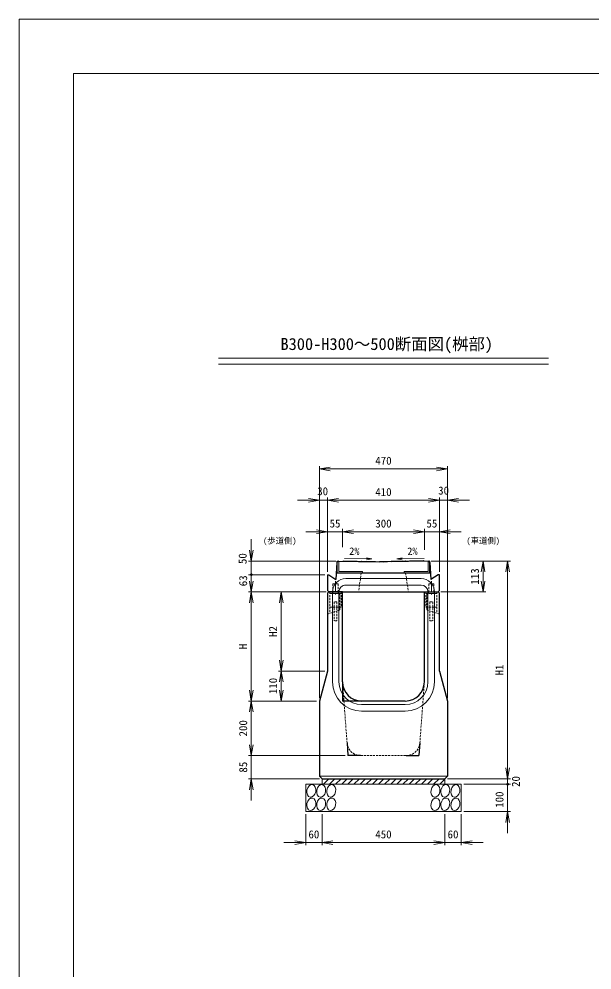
# Model space of a CAD drawing. Units: millimetres at full size, sheet at 1:20. Extents: x 0 to 8400, y 0 to 5940.
# Drawn here: x 0 to 2100, y 2454 to 5940 of the extents above; entities that cross this region are included whole.
import ezdxf
from ezdxf.enums import TextEntityAlignment as Align

# ---------------------------------------------------------------- set-up
doc = ezdxf.new("R2010")
doc.units = ezdxf.units.MM
doc.header["$LTSCALE"] = 20
doc.linetypes.add('USER1', pattern=[0.5625, 0.375, -0.1875])
doc.linetypes.add('USER2', pattern=[3, 1.875, -0.375, 0.375, -0.375])
for name, color, linetype, lineweight in [('1', 7, 'Continuous', 9), ('_0-0_0', 2, 'Continuous', 25), ('ACC(細線）', 4, 'USER1', 13), ('CEN(細線）', 5, 'USER2', 13), ('CON2(細線）', 6, 'Continuous', 13), ('CON（太線）', 1, 'Continuous', 25), ('Defpoints_3', 7, 'Continuous', 25), ('DIM（細線）', 9, 'Continuous', 13), ('寸法線', 7, 'Continuous', 9), ('構造物-寸法', 7, 'Continuous', 9)]:
    doc.layers.add(name, color=color, linetype=linetype, lineweight=lineweight)
doc.styles.add('ＭＳ ゴシック', font='')
doc.styles.get('ＭＳ ゴシック').set_extended_font_data('MS Gothic')

# ---------------------------------------------------------------- blocks, each defined once
blk = doc.blocks.new('open_arrow')
at = {"color": 0, "linetype": 'Continuous', "lineweight": -2}
blk.add_lwpolyline([(7.5, 1.25), (0, 0), (7.5, -1.25)], dxfattribs=at)
blk = doc.blocks.new('filled_dot')
at = {"color": 0, "linetype": 'Continuous', "lineweight": -2, "const_width": 1.25}
blk.add_lwpolyline([(-0.625, 0, 1), (0.625, 0, 1)], format="xyb", close=True, dxfattribs=at)

msp = doc.modelspace()

# ---------------------------------------------------------------- linework, layer by layer
at = {"layer": '1'}
for p, q in [((731.08, 4696.86), (1940.38, 4696.86)), ((731.08, 4674.59), (1940.38, 4674.59))]:
    msp.add_line(p, q, dxfattribs=at)
at = {"layer": '_0-0_0'}
for p, q in [((1165.73, 3952.54), (1171.73, 3952.54)), ((1165.73, 3908.54), (1165.73, 3952.54)), ((1165.73, 3952.54), (1320.73, 3949.58)), ((1350.73, 3949.58), (1320.73, 3949.58)), ((1505.73, 3952.54), (1350.73, 3949.58)), ((1505.73, 3908.54), (1505.73, 3952.54)), ((1505.73, 3908.54), (1165.73, 3908.54))]:
    msp.add_line(p, q, dxfattribs=at)
at = {"layer": 'ACC(細線）'}
for p, q in [((1180.73, 3839.58), (1139.73, 3839.58)), ((1180.73, 3839.58), (1139.73, 3839.58)), ((1180.73, 3839.58), (1139.73, 3839.58)), ((1139.73, 3839.58), (1139.73, 3783.58)), ((1150.23, 3839.58), (1150.23, 3833.58)), ((1150.73, 3869.58), (1150.73, 3839.58)), ((1150.73, 3869.58), (1169.73, 3869.58)), ((1169.73, 3869.58), (1169.73, 3839.58)), ((1170.23, 3839.58), (1170.23, 3833.58)), ((1180.73, 3839.58), (1180.73, 3783.58)), ((1490.73, 3839.58), (1490.73, 3783.58)), ((1490.73, 3839.58), (1531.73, 3839.58)), ((1501.23, 3839.58), (1501.23, 3833.58)), ((1501.73, 3869.58), (1501.73, 3839.58)), ((1501.73, 3869.58), (1520.73, 3869.58)), ((1520.73, 3869.58), (1520.73, 3839.58)), ((1521.23, 3839.58), (1521.23, 3833.58)), ((1531.73, 3839.58), (1531.73, 3783.58)), ((1180.73, 3833.58), (1139.73, 3833.58)), ((1165.23, 3803.58), (1155.23, 3803.58)), ((1155.23, 3803.58), (1155.23, 3733.58)), ((1165.23, 3803.58), (1165.23, 3733.58)), ((1176.23, 3833.58), (1176.23, 3783.58)), ((1490.73, 3833.58), (1531.73, 3833.58)), ((1495.23, 3833.58), (1495.23, 3783.58)), ((1506.23, 3803.58), (1506.23, 3733.58)), ((1506.23, 3803.58), (1516.23, 3803.58)), ((1516.23, 3803.58), (1516.23, 3733.58)), ((1130.73, 3758.58), (1174.17, 3772.9)), ((1180.73, 3783.58), (1139.73, 3783.58)), ((1139.73, 3783.58), (1139.73, 3761.55)), ((1176.23, 3775.75), (1176.23, 3783.58)), ((1490.73, 3783.58), (1531.73, 3783.58)), ((1495.23, 3775.75), (1495.23, 3783.58)), ((1540.73, 3758.58), (1497.29, 3772.9)), ((1531.73, 3783.58), (1531.73, 3761.55)), ((1165.23, 3733.58), (1155.23, 3733.58)), ((1506.23, 3733.58), (1516.23, 3733.58))]:
    msp.add_line(p, q, dxfattribs=at)
for centre, start, end in [((1173.23, 3775.75), 288.24585, 0), ((1498.23, 3775.75), 180, 251.75415)]:
    msp.add_arc(centre, 3, start, end, dxfattribs=at)
at = {"layer": 'CEN(細線）'}
for p, q in [((1160.23, 3879.58), (1160.23, 3829.58)), ((1511.23, 3879.58), (1511.23, 3829.58))]:
    msp.add_line(p, q, dxfattribs=at)
at = {"layer": 'CON2(細線）'}
for p, q in [((1188.73, 3953.95), (1186.73, 3952.49)), ((1188.73, 3953.95), (1239.73, 3952.95)), ((1239.73, 3952.95), (1241.73, 3951.41)), ((1255.73, 3952.64), (1253.73, 3951.18)), ((1255.73, 3952.64), (1306.73, 3951.65)), ((1306.73, 3951.65), (1308.73, 3950.11)), ((1364.73, 3952.15), (1362.73, 3950.11)), ((1415.72, 3953.14), (1364.72, 3952.15)), ((1415.73, 3953.14), (1417.73, 3951.18)), ((1431.73, 3953.45), (1429.73, 3951.41)), ((1482.73, 3954.45), (1431.72, 3953.45)), ((1482.73, 3954.45), (1484.73, 3952.49)), ((1197.73, 3888.58), (1473.73, 3888.58)), ((1148.73, 3839.58), (1148.73, 3509.58)), ((1172.73, 3839.58), (1172.73, 3509.58)), ((1197.73, 3864.58), (1473.73, 3864.58)), ((1498.73, 3839.58), (1498.73, 3509.58)), ((1522.73, 3839.58), (1522.73, 3509.58)), ((1255.73, 3426.58), (1415.73, 3426.58)), ((1255.73, 3402.58), (1415.73, 3402.58)), ((1100.73, 3164.58), (1570.73, 3164.58))]:
    msp.add_line(p, q, dxfattribs=at)
at = {"layer": 'CON2(細線）', "linetype": 'USER1'}
for p, q in [((1254.38, 3908.54), (1244.38, 3839.58)), ((1417.08, 3908.54), (1427.08, 3839.58)), ((1202.3, 3285.89), (1185.73, 3509.58)), ((1469.16, 3285.89), (1485.73, 3509.58)), ((1252.16, 3239.58), (1419.29, 3239.58))]:
    msp.add_line(p, q, dxfattribs=at)
at = {"layer": 'CON2(細線）'}
for centre, radius, start, end in [((1197.73, 3839.58), 49, 90, 180.00009), ((1473.73, 3839.58), 49, 0, 90), ((1197.73, 3839.58), 25, 90, 180.00009), ((1473.73, 3839.58), 25, 0, 90), ((1255.73, 3509.58), 107, 180, 270), ((1255.73, 3509.58), 83, 180, 270), ((1415.73, 3509.58), 83, 270, 0), ((1415.73, 3509.58), 107, 270, 0)]:
    msp.add_arc(centre, radius, start, end, dxfattribs=at)
at = {"layer": 'CON2(細線）', "linetype": 'USER1'}
for centre, start, end in [((1252.16, 3289.58), 184.23639, 270), ((1419.29, 3289.58), 270, 355.76361)]:
    msp.add_arc(centre, 50, start, end, dxfattribs=at)
at = {"layer": 'CON（太線）'}
for p, q in [((1165.44, 3947.81), (1161.78, 3884.56)), ((1170.73, 3952.8), (1165.44, 3947.81)), ((1170.73, 3952.8), (1335.73, 3949.58)), ((1500.73, 3952.8), (1335.73, 3949.58)), ((1500.73, 3952.8), (1506.02, 3947.81)), ((1506.02, 3947.81), (1509.67, 3884.56)), ((1130.73, 3902.8), (1130.73, 3844.58)), ((1130.73, 3902.8), (1135.73, 3902.8)), ((1135.73, 3902.8), (1161.78, 3884.56)), ((1535.73, 3902.8), (1509.67, 3884.56)), ((1540.73, 3902.8), (1535.73, 3902.8)), ((1540.73, 3844.58), (1540.73, 3902.8)), ((1130.73, 3844.58), (1135.73, 3839.58)), ((1130.73, 3834.58), (1135.73, 3839.58)), ((1135.73, 3839.58), (1535.73, 3839.58)), ((1185.73, 3839.58), (1135.73, 3839.58)), ((1185.73, 3839.58), (1135.73, 3839.58)), ((1185.73, 3509.58), (1185.73, 3839.58)), ((1185.73, 3609.58), (1185.73, 3839.58)), ((1485.73, 3509.58), (1485.73, 3839.58)), ((1485.73, 3839.58), (1535.73, 3839.58)), ((1485.73, 3839.58), (1535.73, 3839.58)), ((1535.73, 3839.58), (1540.73, 3844.58)), ((1535.73, 3839.58), (1540.73, 3834.58)), ((1130.73, 3834.58), (1130.73, 3549.58)), ((1540.73, 3549.58), (1540.73, 3834.58)), ((1130.73, 3549.58), (1100.73, 3439.58)), ((1540.73, 3549.58), (1570.73, 3439.58)), ((1100.73, 3439.58), (1100.73, 3164.58)), ((1415.73, 3439.58), (1255.73, 3439.58)), ((1570.73, 3439.58), (1570.73, 3164.58)), ((1110.73, 3154.58), (1100.73, 3164.58)), ((1110.73, 3154.58), (1560.73, 3154.58)), ((1560.73, 3154.58), (1570.73, 3164.58))]:
    msp.add_line(p, q, dxfattribs=at)
for centre, start, end in [((1255.73, 3509.58), 180, 270), ((1415.73, 3509.58), 270, 0)]:
    msp.add_arc(centre, 70, start, end, dxfattribs=at)
at = {"layer": 'Defpoints_3'}
for p, q in [((1185.73, 3509.58), (1185.73, 3439.58)), ((1255.73, 3439.58), (1185.73, 3439.58)), ((1202.3, 3285.89), (1205.73, 3239.58)), ((1469.16, 3285.89), (1465.73, 3239.58)), ((1252.16, 3239.58), (1205.73, 3239.58)), ((1419.29, 3239.58), (1465.73, 3239.58))]:
    msp.add_line(p, q, dxfattribs=at)
at = {"layer": 'DIM（細線）'}
for p, q in [((1293.24, 3960.44), (1193.25, 3962.35)), ((1293.24, 3960.44), (1193.25, 3962.35)), ((1293.24, 3960.44), (1273.18, 3957.49)), ((1293.24, 3960.44), (1273.18, 3957.49)), ((1273.3, 3964.16), (1293.24, 3960.44)), ((1273.3, 3964.16), (1293.24, 3960.44)), ((1404.62, 3964.28), (1384.69, 3960.57)), ((1404.62, 3964.28), (1384.69, 3960.57)), ((1384.69, 3960.57), (1484.67, 3962.48)), ((1384.69, 3960.57), (1484.67, 3962.48)), ((1384.69, 3960.57), (1404.75, 3957.62)), ((1384.69, 3960.57), (1404.75, 3957.62))]:
    msp.add_line(p, q, dxfattribs=at)
at = {"layer": '寸法線'}
for p, q in [((1130.73, 3960.08), (1130.73, 4185.86)), ((1540.73, 3960.08), (1540.73, 4185.86)), ((1540.73, 3912.8), (1540.73, 4185.86)), ((1570.73, 3449.58), (1570.73, 4185.86)), ((1130.73, 4175.86), (1540.73, 4175.86)), ((1650.73, 4175.86), (1460.73, 4175.86)), ((1050.73, 4060.43), (1265.73, 4060.43)), ((1130.73, 3912.8), (1130.73, 4070.43)), ((1185.73, 4003.4), (1185.73, 4070.43)), ((1185.73, 4003.4), (1185.73, 4070.43)), ((1185.73, 4060.43), (1485.73, 4060.43)), ((1620.73, 4060.43), (1405.73, 4060.43)), ((1485.73, 3994.53), (1485.73, 4070.43)), ((1485.73, 3994.53), (1485.73, 4070.43)), ((1540.73, 3912.8), (1540.73, 4070.43)), ((1510.73, 3952.8), (1710.85, 3952.8)), ((1510.73, 3952.8), (1800.96, 3952.8)), ((1700.85, 3952.8), (1700.85, 3839.58)), ((1790.96, 3154.58), (1790.96, 3952.8)), ((1545.73, 3839.58), (1710.85, 3839.58)), ((1570.73, 3154.58), (1800.96, 3154.58))]:
    msp.add_line(p, q, dxfattribs=at)
at = {"layer": '構造物-寸法'}
for p, q in [((1100.73, 3912.8), (1100.73, 4300.78)), ((1100.73, 4290.78), (1570.73, 4290.78)), ((1570.73, 3912.8), (1570.73, 4300.78)), ((1100.73, 3449.58), (1100.73, 4185.86)), ((1130.73, 3912.8), (1130.73, 4185.86)), ((1020.73, 4175.86), (1210.73, 4175.86)), ((851.46, 3902.8), (851.46, 4032.8)), ((1160.73, 3952.8), (841.46, 3952.8)), ((1165.73, 3908.54), (1165.73, 3948.08)), ((1171.73, 3914.54), (1171.73, 3952.43)), ((1499.73, 3914.54), (1499.73, 3952.43)), ((1505.73, 3908.54), (1505.73, 3952.54)), ((1165.73, 3908.54), (1259.23, 3908.54)), ((1171.73, 3914.54), (1259.23, 3914.54)), ((1259.23, 3908.54), (1259.23, 3914.54)), ((1412.23, 3908.54), (1412.23, 3914.54)), ((1412.23, 3914.54), (1499.73, 3914.54)), ((1412.23, 3908.54), (1505.73, 3908.54)), ((1120.73, 3902.8), (841.46, 3902.8)), ((1120.73, 3902.8), (841.46, 3902.8)), ((851.46, 3839.58), (851.46, 3902.8)), ((1125.73, 3839.58), (841.46, 3839.58)), ((1125.73, 3839.58), (841.46, 3839.58)), ((851.46, 3839.58), (851.46, 3439.58)), ((1125.73, 3839.58), (950.99, 3839.58)), ((960.99, 3839.58), (960.99, 3549.58)), ((1120.73, 3549.58), (950.99, 3549.58)), ((1120.73, 3549.58), (950.99, 3549.58)), ((960.99, 3549.58), (960.99, 3439.58)), ((1090.73, 3439.58), (841.46, 3439.58)), ((1090.73, 3439.58), (841.46, 3439.58)), ((851.46, 3439.58), (851.46, 3239.58)), ((1090.73, 3439.58), (950.99, 3439.58)), ((851.46, 3074.58), (851.46, 3319.58)), ((1195.73, 3239.58), (841.46, 3239.58)), ((1090.73, 3239.58), (841.46, 3239.58)), ((1790.96, 3234.58), (1790.96, 3054.58)), ((1100.73, 3154.58), (841.46, 3154.58)), ((1110.73, 3154.58), (1110.73, 3134.58)), ((1110.73, 3152.29), (1113.01, 3154.58)), ((1115.46, 3134.58), (1135.46, 3154.58)), ((1137.91, 3134.58), (1157.91, 3154.58)), ((1160.36, 3134.58), (1180.36, 3154.58)), ((1182.81, 3134.58), (1202.81, 3154.58)), ((1205.26, 3134.58), (1225.26, 3154.58)), ((1227.72, 3134.58), (1247.72, 3154.58)), ((1251.68, 3136.1), (1270.17, 3154.58)), ((1272.62, 3134.58), (1292.62, 3154.58)), ((1295.07, 3134.58), (1315.07, 3154.58)), ((1317.52, 3134.58), (1337.52, 3154.58)), ((1339.97, 3134.58), (1359.97, 3154.58)), ((1362.42, 3134.58), (1382.42, 3154.58)), ((1384.87, 3134.58), (1404.87, 3154.58)), ((1407.32, 3134.58), (1427.32, 3154.58)), ((1429.77, 3134.58), (1449.77, 3154.58)), ((1452.22, 3134.58), (1472.22, 3154.58)), ((1474.67, 3134.58), (1494.67, 3154.58)), ((1497.12, 3134.58), (1517.12, 3154.58)), ((1519.57, 3134.58), (1539.57, 3154.58)), ((1542.02, 3134.58), (1560.73, 3153.28)), ((1560.73, 3154.58), (1560.73, 3134.58)), ((1570.73, 3154.58), (1800.96, 3154.58)), ((1110.73, 3134.58), (1050.73, 3134.58)), ((1050.73, 3134.58), (1050.73, 3034.58)), ((1560.73, 3134.58), (1110.73, 3134.58)), ((1250.17, 3134.58), (1251.68, 3136.1)), ((1620.73, 3134.58), (1560.73, 3134.58)), ((1620.73, 3034.58), (1620.73, 3134.58)), ((1630.73, 3134.58), (1800.96, 3134.58)), ((1630.73, 3134.58), (1800.96, 3134.58)), ((1790.96, 3134.58), (1790.96, 2954.58)), ((1050.73, 3034.58), (1110.73, 3034.58)), ((1560.73, 3034.58), (1110.73, 3034.58)), ((1560.73, 3034.58), (1620.73, 3034.58)), ((1630.73, 3034.58), (1800.96, 3034.58)), ((1050.73, 3024.58), (1050.73, 2910.76)), ((1110.73, 3024.58), (1110.73, 2910.76)), ((1110.73, 3024.58), (1110.73, 2910.76)), ((1560.73, 3024.58), (1560.73, 2910.76)), ((1560.73, 3024.58), (1560.73, 2910.76)), ((1620.73, 3024.58), (1620.73, 2910.76)), ((970.73, 2920.76), (1190.73, 2920.76)), ((1110.73, 2920.76), (1560.73, 2920.76)), ((1480.73, 2920.76), (1700.73, 2920.76))]:
    msp.add_line(p, q, dxfattribs=at)
at = {"layer": '構造物-寸法', "color": 2}
msp.add_lwpolyline([(0, 5940), (0, 0), (8400, 0), (8400, 5940)], close=True, dxfattribs=at)
at = {"layer": '構造物-寸法'}
msp.add_lwpolyline([(200, 5740), (200, 200), (8200, 200), (8200, 5740)], close=True, dxfattribs=at)
for centre in [(1071.32, 3110.16), (1107.32, 3110.16), (1144.32, 3110.16), (1526.32, 3110.16), (1562.32, 3110.16), (1599.32, 3110.16), (1071.32, 3061.16), (1107.32, 3061.16), (1144.32, 3061.16), (1526.32, 3061.16), (1562.32, 3061.16), (1599.32, 3061.16)]:
    msp.add_ellipse(centre, major_axis=(-4.13, -22.89), ratio=0.698644, dxfattribs=at)

# ---------------------------------------------------------------- block references
at = {"layer": '寸法線', "xscale": 5.33, "yscale": 5.33}
for p in [(1130.73, 4175.86), (1570.73, 4175.86), (1185.73, 4060.43), (1185.73, 4060.43), (1540.73, 4060.43)]:
    msp.add_blockref('open_arrow', p, dxfattribs=at)
for p, rotation in [((1540.73, 4175.86), 180), ((1540.73, 4175.86), 180), ((1130.73, 4060.43), 180), ((1485.73, 4060.43), 180), ((1485.73, 4060.43), 180), ((1700.85, 3952.8), 270), ((1790.96, 3952.8), 270), ((1700.85, 3839.58), 90), ((1790.96, 3154.58), 90)]:
    msp.add_blockref('open_arrow', p, dxfattribs=dict(at, rotation=rotation))
at = {"layer": '構造物-寸法', "xscale": 5.33, "yscale": 5.33}
for p in [(1100.73, 4290.78), (1130.73, 4175.86), (1110.73, 2920.76), (1110.73, 2920.76), (1620.73, 2920.76)]:
    msp.add_blockref('open_arrow', p, dxfattribs=at)
at = {"layer": '構造物-寸法'}
for name, p, xscale, yscale, rotation in [('open_arrow', (1570.73, 4290.78), 5.33, 5.33, 180), ('open_arrow', (1100.73, 4175.86), 5.33, 5.33, 180), ('open_arrow', (851.46, 3952.8), 5.33, 5.33, 90), ('filled_dot', (851.46, 3902.8), 4, 4, 270), ('filled_dot', (851.46, 3902.8), 4, 4, 90), ('open_arrow', (851.46, 3839.58), 5.33, 5.33, 90), ('open_arrow', (851.46, 3839.58), 5.33, 5.33, 270), ('open_arrow', (960.99, 3839.58), 5.33, 5.33, 270), ('open_arrow', (960.99, 3549.58), 5.33, 5.33, 90), ('open_arrow', (960.99, 3549.58), 5.33, 5.33, 270), ('open_arrow', (851.46, 3439.58), 5.33, 5.33, 90), ('open_arrow', (960.99, 3439.58), 5.33, 5.33, 90), ('open_arrow', (851.46, 3439.58), 5.33, 5.33, 270), ('open_arrow', (851.46, 3239.58), 5.33, 5.33, 90), ('open_arrow', (851.46, 3239.58), 5.33, 5.33, 90), ('open_arrow', (1790.96, 3154.58), 5.33, 5.33, 90), ('open_arrow', (851.46, 3154.58), 5.33, 5.33, 270), ('filled_dot', (1790.96, 3134.58), 4, 4, 270), ('filled_dot', (1790.96, 3134.58), 4, 4, 270), ('open_arrow', (1790.96, 3034.58), 5.33, 5.33, 270), ('open_arrow', (1050.73, 2920.76), 5.33, 5.33, 180), ('open_arrow', (1560.73, 2920.76), 5.33, 5.33, 180), ('open_arrow', (1560.73, 2920.76), 5.33, 5.33, 180)]:
    msp.add_blockref(name, p, dxfattribs=dict(at, xscale=xscale, yscale=yscale, rotation=rotation))

# ---------------------------------------------------------------- texts
at = {"layer": '寸法線', "style": 'ＭＳ ゴシック'}
msp.add_text('B300-H300～500断面図(桝部)', height=43.99, dxfattribs=at).set_placement((958.25, 4713.36), align=Align.BOTTOM_LEFT)
for s, p in [('410', (1335.73, 4205.86)), ('30', (1556.12, 4211.24)), ('55', (1158.23, 4090.43)), ('300', (1335.73, 4090.43)), ('55', (1513.23, 4090.43))]:
    msp.add_text(s, height=29.33, dxfattribs=at).set_placement(p, align=Align.MIDDLE_CENTER)
for rotation, p in [(359, (1228.7, 3966.97)), (2, (1442.66, 3967.09))]:
    msp.add_text('2%', height=27.49, rotation=rotation, dxfattribs=at).set_placement(p, align=Align.BOTTOM_CENTER)
for s, p in [('113', (1670.85, 3896.19)), ('H1', (1760.96, 3553.69))]:
    msp.add_text(s, height=29.33, rotation=90, dxfattribs=at).set_placement(p, align=Align.MIDDLE_CENTER)
at = {"layer": '構造物-寸法', "style": 'ＭＳ ゴシック'}
for s, p in [('470', (1335.73, 4320.78)), ('30', (1112.89, 4208.73)), ('60', (1080.73, 2950.76)), ('450', (1335.73, 2950.76)), ('60', (1590.73, 2950.76))]:
    msp.add_text(s, height=29.33, dxfattribs=at).set_placement(p, align=Align.MIDDLE_CENTER)
for s, p in [('(歩道側)', (894.63, 4009.77)), ('(車道側)', (1640.03, 4009.77))]:
    msp.add_text(s, height=21.99, dxfattribs=at).set_placement(p, align=Align.BOTTOM_LEFT)
for s, p in [('50', (819.43, 3961.67)), ('63', (821.46, 3880.36)), ('H2', (930.99, 3694.58)), ('H', (821.46, 3639.58)), ('110', (930.99, 3494.58)), ('200', (821.46, 3339.58)), ('85', (821.46, 3197.08)), ('20', (1820.96, 3144.58)), ('100', (1760.96, 3077.99))]:
    msp.add_text(s, height=29.33, rotation=90, dxfattribs=at).set_placement(p, align=Align.MIDDLE_CENTER)

doc.saveas('drawing.dxf')
